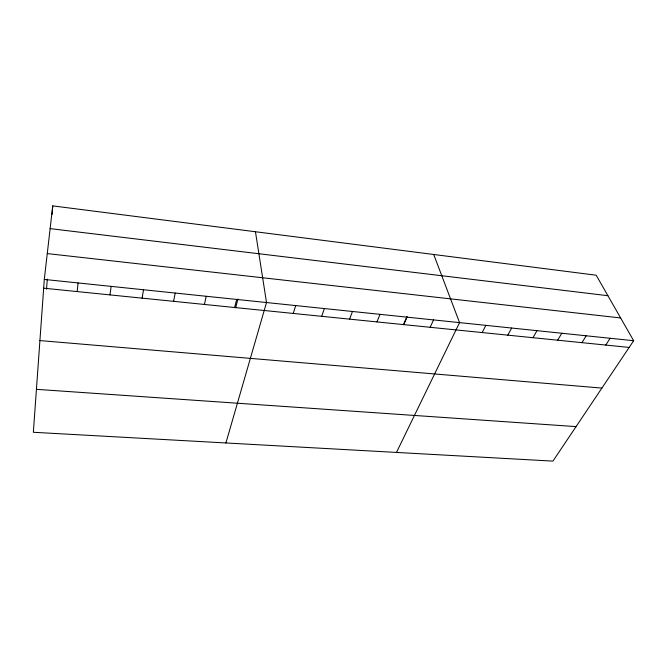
<?xml version="1.0" encoding="UTF-8"?>
<svg xmlns="http://www.w3.org/2000/svg" width="667" height="667" viewBox="0 0 667 667"><rect width="100%" height="100%" fill="white"/><g stroke="black" fill="none" stroke-linecap="round" stroke-linejoin="round"><path stroke-width="1" d="M44.297 279.431L33.35 432.274L552.935 461.114L633.65 340.72L596.19 275.213L52.735 205.886L44.297 279.431L633.65 340.72M46.532 289.211L47.282 279.098M52.101 214.407L52.735 205.886M77.18 291.579L78.081 282.95M109.98 294.897L111.139 286.385M142.104 298.149L143.513 289.753M173.57 301.334L175.221 293.046M204.402 304.452L206.27 296.281M234.609 307.512L236.693 299.441M235.668 307.745L237.961 298.966M225.921 442.963L266.508 302.543L255.461 231.749M293.23 313.44L295.731 305.578M321.686 316.325L324.379 308.563M349.591 319.143L352.468 311.481M376.963 321.911L380.023 314.349M403.427 324.712L407.012 316.4M403.81 324.629L407.045 317.159M430.157 327.297L433.55 319.91M396.481 452.426L459.563 322.62L433.717 254.486M482.158 332.558L485.859 325.354M507.812 335.159L511.656 328.031M532.983 337.702L536.977 330.665M557.554 340.312L561.814 333.25M581.941 342.663L586.201 335.784M605.761 345.072L610.147 338.277M36.427 389.336L576.063 426.613M39.92 340.579L601.892 388.094M43.672 288.186L629.148 347.432M47.265 253.585L620.627 317.951M50.125 228.631L607.912 295.706"/></g></svg>
